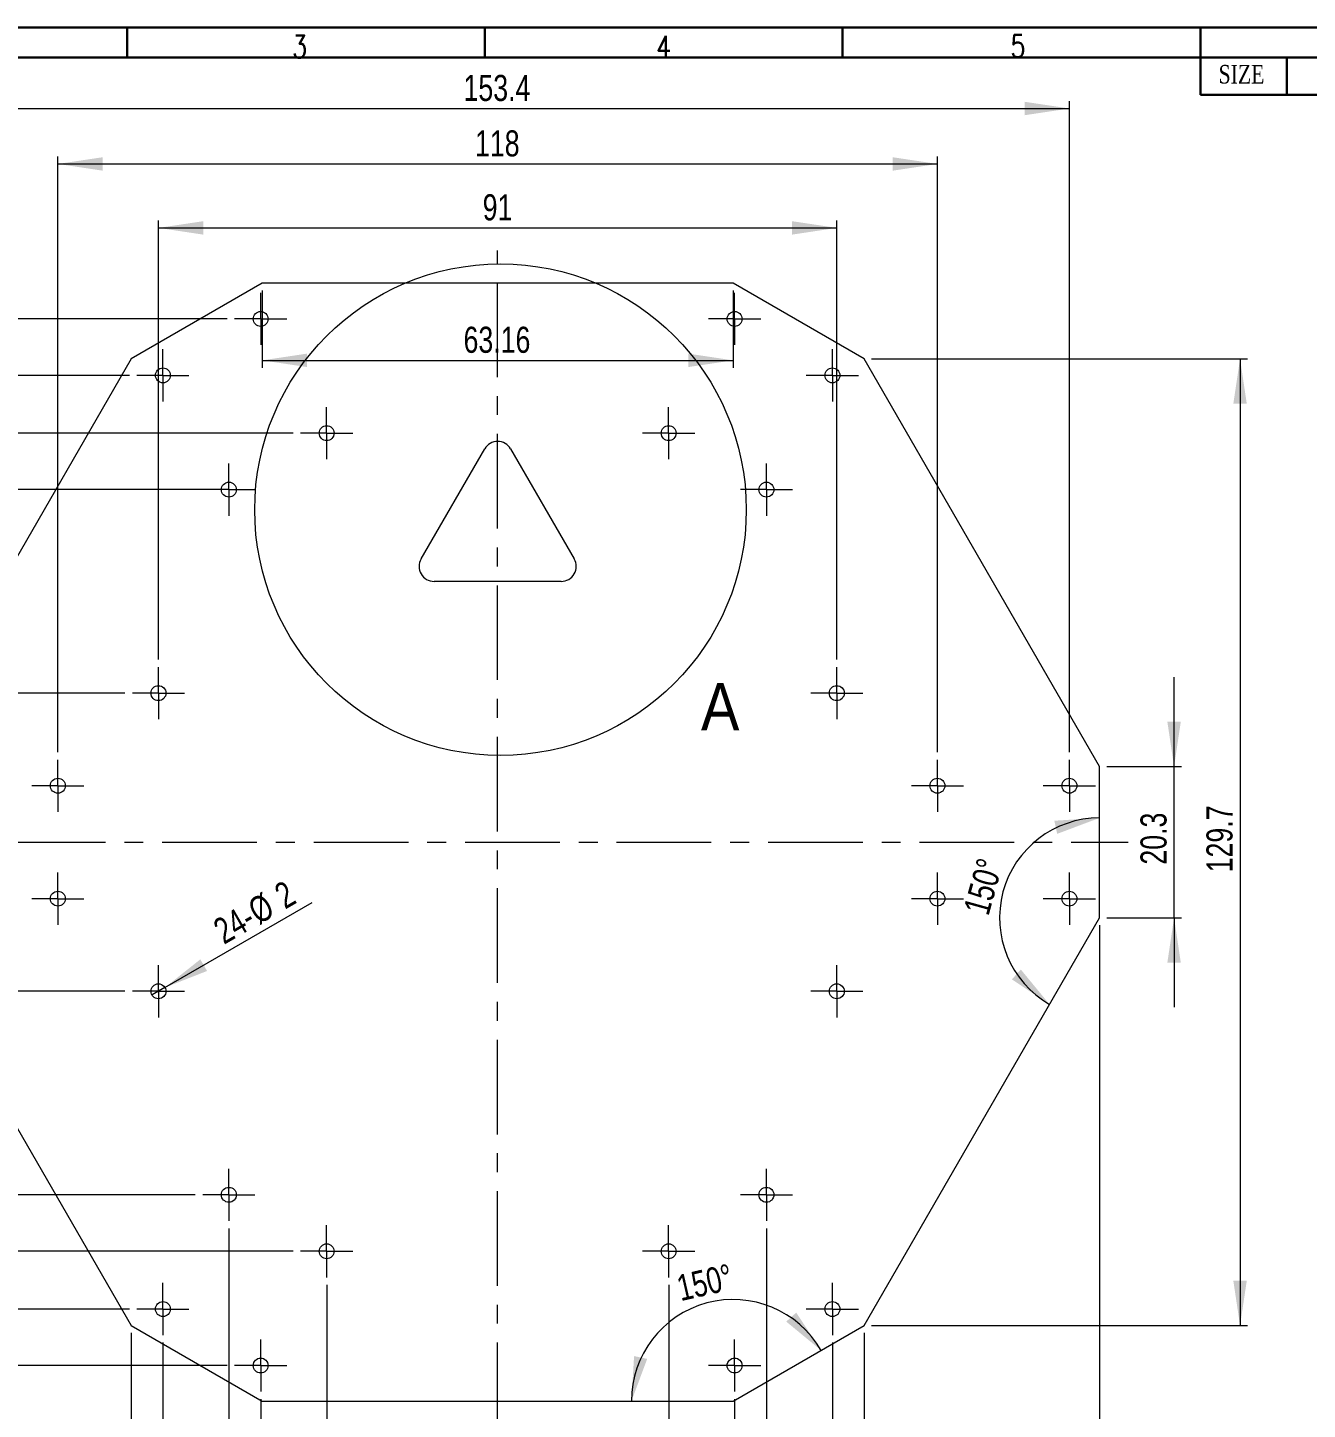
# Model space of a CAD drawing. Header units: millimetres. Extents: x 14 to 406, y 7 to 287.
# Drawn here: x 100.7 to 272.3, y 101.1 to 286.5 of the extents above; entities that cross this region are included whole.
import ezdxf

# ---------------------------------------------------------------- set-up
doc = ezdxf.new("R2010")
doc.units = ezdxf.units.MM
doc.linetypes.add('CENTER', pattern=[10.16, 6.35, -1.27, 1.27, -1.27])
doc.linetypes.add('CENTERX2', pattern=[20.32, 12.7, -2.54, 2.54, -2.54])
doc.layers.add('SLD-0', color=179, linetype='Continuous')
for name, color, linetype, lineweight in [('中心線2', 1, 'CENTER', 15), ('尺寸標柱線', 3, 'Continuous', 15), ('文字線性', 150, 'Continuous', 15), ('雲形線', 3, 'Continuous', 15)]:
    doc.layers.add(name, color=color, linetype=linetype, lineweight=lineweight)
doc.styles.add('SLDTEXTSTYLE0', font='sanss___.ttf', dxfattribs={"width": 0.733})
doc.styles.add('SLDTEXTSTYLE3', font='txt_____.ttf', dxfattribs={"width": 0.784516})
doc.styles.add('SLDTEXTSTYLE4', font='times.ttf', dxfattribs={"width": 0.770477})
doc.styles.add('SLDTEXTSTYLE6', font='GOTHIC.TTF', dxfattribs={"width": 0.913})
doc.dimstyles.new('SLDDIMSTYLE0', dxfattribs={"dimtxt": 3.5, "dimasz": 6, "dimexe": 0, "dimexo": 0.0625, "dimgap": 0.875, "dimtad": 2, "dimrnd": 1e-09, "dimzin": 12, "dimdsep": 46, "dimtxsty": 'SLDTEXTSTYLE0', "dimsah": 1, "dimcen": 0.09, "dimadec": 0, "dimazin": 0, "dimtfac": 1, "dimtofl": 0, "dimtmove": 0, "dimatfit": 3, "dimfxl": 0, "dimtolj": 1, "dimtzin": 12, "dimarcsym": 0})
doc.dimstyles.new('SLDDIMSTYLE2', dxfattribs={"dimtxt": 3.5, "dimasz": 6, "dimexe": 0, "dimexo": 0.0625, "dimgap": 0.875, "dimtad": 2, "dimdec": 1, "dimrnd": 1e-09, "dimzin": 12, "dimdsep": 46, "dimtxsty": 'SLDTEXTSTYLE0', "dimsah": 1, "dimcen": 0.09, "dimadec": 0, "dimazin": 0, "dimtfac": 1, "dimtdec": 1, "dimtofl": 0, "dimtmove": 0, "dimatfit": 3, "dimfxl": 0, "dimtolj": 1, "dimtzin": 12, "dimarcsym": 0})
doc.dimstyles.new('SLDDIMSTYLE3', dxfattribs={"dimtxt": 3.5, "dimasz": 6, "dimexe": 0, "dimexo": 0.0625, "dimgap": 0.875, "dimtad": 2, "dimrnd": 1e-09, "dimzin": 12, "dimdsep": 46, "dimtxsty": 'SLDTEXTSTYLE0', "dimsah": 1, "dimcen": 0.09, "dimadec": 0, "dimazin": 0, "dimtfac": 1, "dimtmove": 0, "dimatfit": 3, "dimfxl": 0, "dimtolj": 1, "dimtzin": 12, "dimarcsym": 0})
doc.dimstyles.new('SLDDIMSTYLE4', dxfattribs={"dimtxt": 3.5, "dimasz": 6, "dimexe": 0, "dimexo": 0.0625, "dimgap": 0.875, "dimtad": 2, "dimdec": 1, "dimrnd": 1e-09, "dimzin": 12, "dimdsep": 46, "dimtxsty": 'SLDTEXTSTYLE0', "dimsah": 1, "dimcen": 0.09, "dimadec": 0, "dimazin": 0, "dimtfac": 1, "dimtdec": 1, "dimtofl": 0, "dimtmove": 0, "dimatfit": 3, "dimfxl": 0, "dimtolj": 1, "dimtzin": 12, "dimarcsym": 0})
doc.dimstyles.new('SLDDIMSTYLE5', dxfattribs={"dimtxt": 3.5, "dimasz": 6, "dimexe": 0, "dimexo": 0.0625, "dimgap": 0.875, "dimtad": 2, "dimdec": 4, "dimzin": 12, "dimdsep": 46, "dimtxsty": 'SLDTEXTSTYLE0', "dimsah": 1, "dimcen": 0.09, "dimazin": 0, "dimtfac": 1, "dimtofl": 0, "dimtmove": 0, "dimatfit": 3, "dimfxl": 0, "dimtolj": 1, "dimtzin": 12, "dimarcsym": 0})

# ---------------------------------------------------------------- blocks, each defined once
blk = doc.blocks.new('*D3')
at = {"layer": '尺寸標柱線', "color": 5}
for p, q in [((140.78, 117.82), (140.78, 91.21)), ((186.66, 117.82), (186.66, 91.21)), ((140.78, 92.21), (186.66, 92.21))]:
    blk.add_line(p, q, dxfattribs=at)
for points in [[(140.78, 92.21), (146.78, 91.31), (146.78, 93.11)], [(186.66, 92.21), (180.66, 93.11), (180.66, 91.31)]]:
    blk.add_solid(points, dxfattribs=at)
at = {"layer": '尺寸標柱線', "color": 5, "insert": (159.14, 96.72), "char_height": 3.5, "attachment_point": 1, "style": 'SLDTEXTSTYLE0'}
blk.add_mtext('45.88', dxfattribs=at)
blk = doc.blocks.new('*D4')
at = {"layer": '尺寸標柱線', "color": 5}
for p, q in [((131.93, 102.5), (131.93, 83.17)), ((195.51, 102.5), (195.51, 83.17)), ((131.93, 84.17), (195.51, 84.17))]:
    blk.add_line(p, q, dxfattribs=at)
for points in [[(131.93, 84.17), (137.93, 83.27), (137.93, 85.07)], [(195.51, 84.17), (189.51, 85.07), (189.51, 83.27)]]:
    blk.add_solid(points, dxfattribs=at)
at = {"layer": '尺寸標柱線', "color": 5, "insert": (160.99, 88.68), "char_height": 3.5, "attachment_point": 1, "style": 'SLDTEXTSTYLE0'}
blk.add_mtext('63.58', dxfattribs=at)
blk = doc.blocks.new('*D5')
at = {"layer": '尺寸標柱線', "color": 5}
for p, q in [((127.66, 125.4), (127.66, 75.54)), ((199.78, 125.4), (199.78, 75.54)), ((127.66, 76.54), (199.78, 76.54))]:
    blk.add_line(p, q, dxfattribs=at)
for points in [[(127.66, 76.54), (133.66, 75.64), (133.66, 77.44)], [(199.78, 76.54), (193.78, 77.44), (193.78, 75.64)]]:
    blk.add_solid(points, dxfattribs=at)
at = {"layer": '尺寸標柱線', "color": 5, "insert": (160.99, 81.05), "char_height": 3.5, "attachment_point": 1, "style": 'SLDTEXTSTYLE0'}
blk.add_mtext('72.12', dxfattribs=at)
blk = doc.blocks.new('*D6')
at = {"layer": '尺寸標柱線', "color": 5}
for p, q in [((118.81, 110.07), (118.81, 67.21)), ((208.63, 110.07), (208.63, 67.21)), ((118.81, 68.21), (208.63, 68.21))]:
    blk.add_line(p, q, dxfattribs=at)
for points in [[(118.81, 68.21), (124.81, 67.31), (124.81, 69.11)], [(208.63, 68.21), (202.63, 69.11), (202.63, 67.31)]]:
    blk.add_solid(points, dxfattribs=at)
at = {"layer": '尺寸標柱線', "color": 5, "insert": (160.99, 72.72), "char_height": 3.5, "attachment_point": 1, "style": 'SLDTEXTSTYLE0'}
blk.add_mtext('89.82', dxfattribs=at)
blk = doc.blocks.new('*D9')
at = {"layer": '尺寸標柱線', "color": 5}
for p, q in [((113.72, 197.21), (65.97, 197.21)), ((66.97, 157.21), (66.97, 197.21)), ((113.72, 157.21), (65.97, 157.21))]:
    blk.add_line(p, q, dxfattribs=at)
for points in [[(66.97, 197.21), (66.07, 191.21), (67.87, 191.21)], [(66.97, 157.21), (67.87, 163.21), (66.07, 163.21)]]:
    blk.add_solid(points, dxfattribs=at)
at = {"layer": '尺寸標柱線', "color": 5, "insert": (62.46, 174.31), "char_height": 3.5, "attachment_point": 1, "rotation": 90, "style": 'SLDTEXTSTYLE0'}
blk.add_mtext('40', dxfattribs=at)
blk = doc.blocks.new('*D10')
at = {"layer": '尺寸標柱線', "color": 5}
for p, q in [((127.66, 224.52), (57.1, 224.52)), ((58.1, 129.9), (58.1, 224.52)), ((123.16, 129.9), (57.1, 129.9))]:
    blk.add_line(p, q, dxfattribs=at)
for points in [[(58.1, 224.52), (57.2, 218.52), (59, 218.52)], [(58.1, 129.9), (59, 135.9), (57.2, 135.9)]]:
    blk.add_solid(points, dxfattribs=at)
at = {"layer": '尺寸標柱線', "color": 5, "insert": (53.59, 171.73), "char_height": 3.5, "attachment_point": 1, "rotation": 90, "style": 'SLDTEXTSTYLE0'}
blk.add_mtext('94.62', dxfattribs=at)
blk = doc.blocks.new('*D11')
at = {"layer": '尺寸標柱線', "color": 5}
for p, q in [((136.28, 232.09), (47.97, 232.09)), ((48.97, 122.32), (48.97, 232.09)), ((136.28, 122.32), (47.97, 122.32))]:
    blk.add_line(p, q, dxfattribs=at)
for points in [[(48.97, 232.09), (48.07, 226.09), (49.87, 226.09)], [(48.97, 122.32), (49.87, 128.32), (48.07, 128.32)]]:
    blk.add_solid(points, dxfattribs=at)
at = {"layer": '尺寸標柱線', "color": 5, "insert": (44.46, 170.7), "char_height": 3.5, "attachment_point": 1, "rotation": 90, "style": 'SLDTEXTSTYLE0'}
blk.add_mtext('109.77', dxfattribs=at)
blk = doc.blocks.new('*D12')
at = {"layer": '尺寸標柱線', "color": 5}
for p, q in [((118.22, 201.71), (118.22, 260.63)), ((118.22, 259.63), (209.22, 259.63)), ((209.22, 201.71), (209.22, 260.63))]:
    blk.add_line(p, q, dxfattribs=at)
for points in [[(118.22, 259.63), (124.22, 258.73), (124.22, 260.53)], [(209.22, 259.63), (203.22, 260.53), (203.22, 258.73)]]:
    blk.add_solid(points, dxfattribs=at)
at = {"layer": '尺寸標柱線', "color": 5, "insert": (161.71, 264.14), "char_height": 3.5, "attachment_point": 1, "style": 'SLDTEXTSTYLE0'}
blk.add_mtext('91', dxfattribs=at)
blk = doc.blocks.new('*D13')
at = {"layer": '尺寸標柱線', "color": 5}
for p, q in [((104.72, 189.28), (104.72, 269.21)), ((222.72, 189.28), (222.72, 269.21)), ((104.72, 268.21), (222.72, 268.21))]:
    blk.add_line(p, q, dxfattribs=at)
for points in [[(104.72, 268.21), (110.72, 267.31), (110.72, 269.11)], [(222.72, 268.21), (216.72, 269.11), (216.72, 267.31)]]:
    blk.add_solid(points, dxfattribs=at)
at = {"layer": '尺寸標柱線', "color": 5, "insert": (160.68, 272.72), "char_height": 3.5, "attachment_point": 1, "style": 'SLDTEXTSTYLE0'}
blk.add_mtext('118', dxfattribs=at)
blk = doc.blocks.new('*D14')
at = {"layer": '尺寸標柱線', "color": 5}
for p, q in [((87.02, 189.28), (87.02, 276.65)), ((240.42, 189.28), (240.42, 276.65)), ((87.02, 275.65), (240.42, 275.65))]:
    blk.add_line(p, q, dxfattribs=at)
for points in [[(87.02, 275.65), (93.02, 274.75), (93.02, 276.55)], [(240.42, 275.65), (234.42, 276.55), (234.42, 274.75)]]:
    blk.add_solid(points, dxfattribs=at)
at = {"layer": '尺寸標柱線', "color": 5, "insert": (159.14, 280.16), "char_height": 3.5, "attachment_point": 1, "style": 'SLDTEXTSTYLE0'}
blk.add_mtext('153.4', dxfattribs=at)
blk = doc.blocks.new('*D15')
at = {"layer": '尺寸標柱線', "color": 5}
for p, q in [((82.97, 166.06), (82.97, 52.99)), ((244.46, 166.06), (244.46, 52.99)), ((82.97, 53.99), (244.46, 53.99))]:
    blk.add_line(p, q, dxfattribs=at)
for points in [[(82.97, 53.99), (88.97, 53.09), (88.97, 54.89)], [(244.46, 53.99), (238.46, 54.89), (238.46, 53.09)]]:
    blk.add_solid(points, dxfattribs=at)
at = {"layer": '尺寸標柱線', "color": 5, "insert": (159.96, 58.5), "char_height": 3.5, "attachment_point": 1, "style": 'SLDTEXTSTYLE0'}
blk.add_mtext('161.48', dxfattribs=at)
blk = doc.blocks.new('*D16')
at = {"layer": '尺寸標柱線', "color": 5}
for q in [(138.85, 169.12), (117.35, 156.71)]:
    blk.add_line((119.08, 157.71), q, dxfattribs=at)
blk.add_solid([(119.08, 157.71), (124.73, 159.93), (123.83, 161.49)], dxfattribs=at)
at = {"layer": '尺寸標柱線', "color": 5, "char_height": 3.5, "attachment_point": 1, "rotation": 30, "style": 'SLDTEXTSTYLE0'}
for s, insert in [('%%c', (129.89, 169.14)), ('2', (133.45, 171.19)), ('24-', (125.25, 166.46))]:
    blk.add_mtext(s, dxfattribs=dict(at, insert=insert))
blk = doc.blocks.new('*D17')
at = {"layer": '尺寸標柱線', "color": 5}
for p, q in [((114.31, 239.84), (39.82, 239.84)), ((40.82, 239.84), (40.82, 114.57)), ((114.31, 114.57), (39.82, 114.57))]:
    blk.add_line(p, q, dxfattribs=at)
for points in [[(40.82, 239.84), (39.92, 233.84), (41.72, 233.84)], [(40.82, 114.57), (41.72, 120.57), (39.92, 120.57)]]:
    blk.add_solid(points, dxfattribs=at)
at = {"layer": '尺寸標柱線', "color": 5, "insert": (36.31, 170.7), "char_height": 3.5, "attachment_point": 1, "rotation": 90, "style": 'SLDTEXTSTYLE0'}
blk.add_mtext('125.27', dxfattribs=at)
blk = doc.blocks.new('*D18')
at = {"layer": '尺寸標柱線', "color": 5}
for p, q in [((127.43, 247.42), (32.95, 247.42)), ((33.95, 247.42), (33.95, 107)), ((127.43, 107), (32.95, 107))]:
    blk.add_line(p, q, dxfattribs=at)
for points in [[(33.95, 247.42), (33.05, 241.42), (34.85, 241.42)], [(33.95, 107), (34.85, 113), (33.05, 113)]]:
    blk.add_solid(points, dxfattribs=at)
at = {"layer": '尺寸標柱線', "color": 5, "insert": (29.43, 170.7), "char_height": 3.5, "attachment_point": 1, "rotation": 90, "style": 'SLDTEXTSTYLE0'}
blk.add_mtext('140.42', dxfattribs=at)
blk = doc.blocks.new('*D19')
at = {"layer": '尺寸標柱線', "color": 5}
for p, q in [((254.46, 187.36), (254.46, 199.36)), ((245.46, 187.36), (255.46, 187.36)), ((254.46, 167.06), (254.46, 187.36)), ((245.46, 167.06), (255.46, 167.06)), ((254.46, 167.06), (254.46, 155.06))]:
    blk.add_line(p, q, dxfattribs=at)
for points in [[(254.46, 187.36), (255.36, 193.36), (253.56, 193.36)], [(254.46, 167.06), (253.56, 161.06), (255.36, 161.06)]]:
    blk.add_solid(points, dxfattribs=at)
at = {"layer": '尺寸標柱線', "color": 5, "insert": (249.95, 174.2), "char_height": 3.5, "attachment_point": 1, "rotation": 90, "style": 'SLDTEXTSTYLE0'}
blk.add_mtext('20.3', dxfattribs=at)
blk = doc.blocks.new('*D20')
at = {"layer": '尺寸標柱線', "color": 5}
for p, q in [((213.88, 242.06), (264.31, 242.06)), ((263.31, 242.06), (263.31, 112.36)), ((213.88, 112.36), (264.31, 112.36))]:
    blk.add_line(p, q, dxfattribs=at)
for points in [[(263.31, 242.06), (262.41, 236.06), (264.21, 236.06)], [(263.31, 112.36), (264.21, 118.36), (262.41, 118.36)]]:
    blk.add_solid(points, dxfattribs=at)
at = {"layer": '尺寸標柱線', "color": 5, "insert": (258.8, 173.17), "char_height": 3.5, "attachment_point": 1, "rotation": 90, "style": 'SLDTEXTSTYLE0'}
blk.add_mtext('129.7', dxfattribs=at)
blk = doc.blocks.new('*D21')
at = {"layer": '尺寸標柱線', "color": 5}
for p, q in [((114.55, 111.36), (114.55, 59.76)), ((212.88, 111.36), (212.88, 59.76)), ((114.55, 60.76), (212.88, 60.76))]:
    blk.add_line(p, q, dxfattribs=at)
for points in [[(114.55, 60.76), (120.55, 59.86), (120.55, 61.66)], [(212.88, 60.76), (206.88, 61.66), (206.88, 59.86)]]:
    blk.add_solid(points, dxfattribs=at)
at = {"layer": '尺寸標柱線', "color": 5, "insert": (160.99, 65.27), "char_height": 3.5, "attachment_point": 1, "style": 'SLDTEXTSTYLE0'}
blk.add_mtext('98.32', dxfattribs=at)
blk = doc.blocks.new('*D22')
at = {"layer": '尺寸標柱線', "color": 5}
for p, q in [((132.14, 251.21), (132.14, 240.86)), ((195.3, 251.21), (195.3, 240.86)), ((132.14, 241.86), (195.3, 241.86))]:
    blk.add_line(p, q, dxfattribs=at)
for points in [[(132.14, 241.86), (138.14, 240.96), (138.14, 242.76)], [(195.3, 241.86), (189.3, 242.76), (189.3, 240.96)]]:
    blk.add_solid(points, dxfattribs=at)
at = {"layer": '尺寸標柱線', "color": 5, "insert": (159.14, 246.37), "char_height": 3.5, "attachment_point": 1, "style": 'SLDTEXTSTYLE0'}
blk.add_mtext('63.16', dxfattribs=at)
blk = doc.blocks.new('*D23')
at = {"layer": '尺寸標柱線', "color": 5}
blk.add_arc((244.46, 167.06), 13.41, 90, 240, dxfattribs=at)
for points in [[(244.46, 180.47), (238.4, 180.09), (238.78, 178.33)], [(237.75, 155.45), (233.9, 160.13), (232.7, 158.8)]]:
    blk.add_solid(points, dxfattribs=at)
at = {"layer": '尺寸標柱線', "color": 5, "insert": (226.17, 168.15), "char_height": 3.5, "attachment_point": 1, "rotation": 74.4999, "style": 'SLDTEXTSTYLE0'}
blk.add_mtext('150°', dxfattribs=at)
blk = doc.blocks.new('*D24')
at = {"layer": '尺寸標柱線', "color": 5}
blk.add_arc((195.3, 102.21), 13.64, 30, 180, dxfattribs=at)
for points in [[(207.11, 109.03), (203.77, 114.09), (202.43, 112.89)], [(181.66, 102.21), (183.78, 107.89), (182.02, 108.26)]]:
    blk.add_solid(points, dxfattribs=at)
at = {"layer": '尺寸標柱線', "color": 5, "insert": (187.49, 119.03), "char_height": 3.5, "attachment_point": 1, "rotation": 12.9632, "style": 'SLDTEXTSTYLE0'}
blk.add_mtext('150°', dxfattribs=at)
blk = doc.blocks.new('SW_CENTERMARKSYMBOL_0')
at = {"layer": '中心線2', "color": 0}
for p, q in [((0, 2.5), (0, 3.5)), ((0, 0), (0, 2.5)), ((-2.5, 0), (-3.5, 0)), ((0, 0), (-2.5, 0)), ((0, 0), (0, -2.5)), ((0, 0), (2.5, 0)), ((2.5, 0), (3.5, 0)), ((0, -2.5), (0, -3.5))]:
    blk.add_line(p, q, dxfattribs=at)
blk = doc.blocks.new('SW_CENTERMARKSYMBOL_1')
at = {"layer": '中心線2', "color": 0}
for p, q in [((0, 2.5), (0, 3.5)), ((0, 0), (0, 2.5)), ((-2.5, 0), (-3.5, 0)), ((0, 0), (-2.5, 0)), ((0, 0), (0, -2.5)), ((0, 0), (2.5, 0)), ((2.5, 0), (3.5, 0)), ((0, -2.5), (0, -3.5))]:
    blk.add_line(p, q, dxfattribs=at)
blk = doc.blocks.new('SW_CENTERMARKSYMBOL_2')
at = {"layer": '中心線2', "color": 0}
for p, q in [((0, 2.5), (0, 3.5)), ((0, 0), (0, 2.5)), ((-2.5, 0), (-3.5, 0)), ((0, 0), (-2.5, 0)), ((0, 0), (0, -2.5)), ((0, 0), (2.5, 0)), ((2.5, 0), (3.5, 0)), ((0, -2.5), (0, -3.5))]:
    blk.add_line(p, q, dxfattribs=at)
blk = doc.blocks.new('SW_CENTERMARKSYMBOL_3')
at = {"layer": '中心線2', "color": 0}
for p, q in [((0, 2.5), (0, 3.5)), ((0, 0), (0, 2.5)), ((-2.5, 0), (-3.5, 0)), ((0, 0), (-2.5, 0)), ((0, 0), (0, -2.5)), ((0, 0), (2.5, 0)), ((2.5, 0), (3.5, 0)), ((0, -2.5), (0, -3.5))]:
    blk.add_line(p, q, dxfattribs=at)
blk = doc.blocks.new('SW_CENTERMARKSYMBOL_4')
at = {"layer": '中心線2', "color": 0}
for p, q in [((0, 2.5), (0, 3.5)), ((0, 0), (0, 2.5)), ((-2.5, 0), (-3.5, 0)), ((0, 0), (-2.5, 0)), ((0, 0), (0, -2.5)), ((0, 0), (2.5, 0)), ((2.5, 0), (3.5, 0)), ((0, -2.5), (0, -3.5))]:
    blk.add_line(p, q, dxfattribs=at)
blk = doc.blocks.new('SW_CENTERMARKSYMBOL_5')
at = {"layer": '中心線2', "color": 0}
for p, q in [((0, 2.5), (0, 3.5)), ((0, 0), (0, 2.5)), ((-2.5, 0), (-3.5, 0)), ((0, 0), (-2.5, 0)), ((0, 0), (0, -2.5)), ((0, 0), (2.5, 0)), ((2.5, 0), (3.5, 0)), ((0, -2.5), (0, -3.5))]:
    blk.add_line(p, q, dxfattribs=at)
blk = doc.blocks.new('SW_CENTERMARKSYMBOL_6')
at = {"layer": '中心線2', "color": 0}
for p, q in [((0, 2.5), (0, 3.5)), ((0, 0), (0, 2.5)), ((-2.5, 0), (-3.5, 0)), ((0, 0), (-2.5, 0)), ((0, 0), (0, -2.5)), ((0, 0), (2.5, 0)), ((2.5, 0), (3.5, 0)), ((0, -2.5), (0, -3.5))]:
    blk.add_line(p, q, dxfattribs=at)
blk = doc.blocks.new('SW_CENTERMARKSYMBOL_7')
at = {"layer": '中心線2', "color": 0}
for p, q in [((0, 2.5), (0, 3.5)), ((0, 0), (0, 2.5)), ((-2.5, 0), (-3.5, 0)), ((0, 0), (-2.5, 0)), ((0, 0), (0, -2.5)), ((0, 0), (2.5, 0)), ((2.5, 0), (3.5, 0)), ((0, -2.5), (0, -3.5))]:
    blk.add_line(p, q, dxfattribs=at)
blk = doc.blocks.new('SW_CENTERMARKSYMBOL_8')
at = {"layer": '中心線2', "color": 0}
for p, q in [((0, 2.5), (0, 3.5)), ((0, 0), (0, 2.5)), ((-2.5, 0), (-3.5, 0)), ((0, 0), (-2.5, 0)), ((0, 0), (0, -2.5)), ((0, 0), (2.5, 0)), ((2.5, 0), (3.5, 0)), ((0, -2.5), (0, -3.5))]:
    blk.add_line(p, q, dxfattribs=at)
blk = doc.blocks.new('SW_CENTERMARKSYMBOL_9')
at = {"layer": '中心線2', "color": 0}
for p, q in [((0, 2.5), (0, 3.5)), ((0, 0), (0, 2.5)), ((-2.5, 0), (-3.5, 0)), ((0, 0), (-2.5, 0)), ((0, 0), (0, -2.5)), ((0, 0), (2.5, 0)), ((2.5, 0), (3.5, 0)), ((0, -2.5), (0, -3.5))]:
    blk.add_line(p, q, dxfattribs=at)
blk = doc.blocks.new('SW_CENTERMARKSYMBOL_10')
at = {"layer": '中心線2', "color": 0}
for p, q in [((0, 2.5), (0, 3.5)), ((0, 0), (0, 2.5)), ((-2.5, 0), (-3.5, 0)), ((0, 0), (-2.5, 0)), ((0, 0), (0, -2.5)), ((0, 0), (2.5, 0)), ((2.5, 0), (3.5, 0)), ((0, -2.5), (0, -3.5))]:
    blk.add_line(p, q, dxfattribs=at)
blk = doc.blocks.new('SW_CENTERMARKSYMBOL_11')
at = {"layer": '中心線2', "color": 0}
for p, q in [((0, 2.5), (0, 3.5)), ((0, 0), (0, 2.5)), ((-2.5, 0), (-3.5, 0)), ((0, 0), (-2.5, 0)), ((0, 0), (0, -2.5)), ((0, 0), (2.5, 0)), ((2.5, 0), (3.5, 0)), ((0, -2.5), (0, -3.5))]:
    blk.add_line(p, q, dxfattribs=at)
blk = doc.blocks.new('SW_CENTERMARKSYMBOL_12')
at = {"layer": '中心線2', "color": 0}
for p, q in [((0, 2.5), (0, 3.5)), ((0, 0), (0, 2.5)), ((-2.5, 0), (-3.5, 0)), ((0, 0), (-2.5, 0)), ((0, 0), (0, -2.5)), ((0, 0), (2.5, 0)), ((2.5, 0), (3.5, 0)), ((0, -2.5), (0, -3.5))]:
    blk.add_line(p, q, dxfattribs=at)
blk = doc.blocks.new('SW_CENTERMARKSYMBOL_13')
at = {"layer": '中心線2', "color": 0}
for p, q in [((0, 2.5), (0, 3.5)), ((0, 0), (0, 2.5)), ((-2.5, 0), (-3.5, 0)), ((0, 0), (-2.5, 0)), ((0, 0), (0, -2.5)), ((0, 0), (2.5, 0)), ((2.5, 0), (3.5, 0)), ((0, -2.5), (0, -3.5))]:
    blk.add_line(p, q, dxfattribs=at)
blk = doc.blocks.new('SW_CENTERMARKSYMBOL_14')
at = {"layer": '中心線2', "color": 0}
for p, q in [((0, 2.5), (0, 3.5)), ((0, 0), (0, 2.5)), ((-2.5, 0), (-3.5, 0)), ((0, 0), (-2.5, 0)), ((0, 0), (0, -2.5)), ((0, 0), (2.5, 0)), ((2.5, 0), (3.5, 0)), ((0, -2.5), (0, -3.5))]:
    blk.add_line(p, q, dxfattribs=at)
blk = doc.blocks.new('SW_CENTERMARKSYMBOL_15')
at = {"layer": '中心線2', "color": 0}
for p, q in [((0, 2.5), (0, 3.5)), ((0, 0), (0, 2.5)), ((-2.5, 0), (-3.5, 0)), ((0, 0), (-2.5, 0)), ((0, 0), (0, -2.5)), ((0, 0), (2.5, 0)), ((2.5, 0), (3.5, 0)), ((0, -2.5), (0, -3.5))]:
    blk.add_line(p, q, dxfattribs=at)
blk = doc.blocks.new('SW_CENTERMARKSYMBOL_16')
at = {"layer": '中心線2', "color": 0}
for p, q in [((0, 2.5), (0, 3.5)), ((0, 0), (0, 2.5)), ((-2.5, 0), (-3.5, 0)), ((0, 0), (-2.5, 0)), ((0, 0), (0, -2.5)), ((0, 0), (2.5, 0)), ((2.5, 0), (3.5, 0)), ((0, -2.5), (0, -3.5))]:
    blk.add_line(p, q, dxfattribs=at)
blk = doc.blocks.new('SW_CENTERMARKSYMBOL_17')
at = {"layer": '中心線2', "color": 0}
for p, q in [((0, 2.5), (0, 3.5)), ((0, 0), (0, 2.5)), ((-2.5, 0), (-3.5, 0)), ((0, 0), (-2.5, 0)), ((0, 0), (0, -2.5)), ((0, 0), (2.5, 0)), ((2.5, 0), (3.5, 0)), ((0, -2.5), (0, -3.5))]:
    blk.add_line(p, q, dxfattribs=at)
blk = doc.blocks.new('SW_CENTERMARKSYMBOL_18')
at = {"layer": '中心線2', "color": 0}
for p, q in [((0, 2.5), (0, 3.5)), ((0, 0), (0, 2.5)), ((-2.5, 0), (-3.5, 0)), ((0, 0), (-2.5, 0)), ((0, 0), (0, -2.5)), ((0, 0), (2.5, 0)), ((2.5, 0), (3.5, 0)), ((0, -2.5), (0, -3.5))]:
    blk.add_line(p, q, dxfattribs=at)
blk = doc.blocks.new('SW_CENTERMARKSYMBOL_19')
at = {"layer": '中心線2', "color": 0}
for p, q in [((0, 2.5), (0, 3.5)), ((0, 0), (0, 2.5)), ((-2.5, 0), (-3.5, 0)), ((0, 0), (-2.5, 0)), ((0, 0), (0, -2.5)), ((0, 0), (2.5, 0)), ((2.5, 0), (3.5, 0)), ((0, -2.5), (0, -3.5))]:
    blk.add_line(p, q, dxfattribs=at)
blk = doc.blocks.new('SW_CENTERMARKSYMBOL_20')
at = {"layer": '中心線2', "color": 0}
for p, q in [((0, 2.5), (0, 3.5)), ((0, 0), (0, 2.5)), ((-2.5, 0), (-3.5, 0)), ((0, 0), (-2.5, 0)), ((0, 0), (0, -2.5)), ((0, 0), (2.5, 0)), ((2.5, 0), (3.5, 0)), ((0, -2.5), (0, -3.5))]:
    blk.add_line(p, q, dxfattribs=at)
blk = doc.blocks.new('SW_CENTERMARKSYMBOL_21')
at = {"layer": '中心線2', "color": 0}
for p, q in [((0, 2.5), (0, 3.5)), ((0, 0), (0, 2.5)), ((-2.5, 0), (-3.5, 0)), ((0, 0), (-2.5, 0)), ((0, 0), (0, -2.5)), ((0, 0), (2.5, 0)), ((2.5, 0), (3.5, 0)), ((0, -2.5), (0, -3.5))]:
    blk.add_line(p, q, dxfattribs=at)
blk = doc.blocks.new('SW_CENTERMARKSYMBOL_22')
at = {"layer": '中心線2', "color": 0}
for p, q in [((0, 2.5), (0, 3.5)), ((0, 0), (0, 2.5)), ((-2.5, 0), (-3.5, 0)), ((0, 0), (-2.5, 0)), ((0, 0), (0, -2.5)), ((0, 0), (2.5, 0)), ((2.5, 0), (3.5, 0)), ((0, -2.5), (0, -3.5))]:
    blk.add_line(p, q, dxfattribs=at)
blk = doc.blocks.new('SW_CENTERMARKSYMBOL_23')
at = {"layer": '中心線2', "color": 0}
for p, q in [((0, 2.5), (0, 3.5)), ((0, 0), (0, 2.5)), ((-2.5, 0), (-3.5, 0)), ((0, 0), (-2.5, 0)), ((0, 0), (0, -2.5)), ((0, 0), (2.5, 0)), ((2.5, 0), (3.5, 0)), ((0, -2.5), (0, -3.5))]:
    blk.add_line(p, q, dxfattribs=at)
blk = doc.blocks.new('SW_CENTERMARKSYMBOL_24')
at = {"layer": '中心線2', "color": 0}
for p, q in [((0, 2.5), (0, 3.5)), ((0, 0), (0, 2.5)), ((-2.5, 0), (-3.5, 0)), ((0, 0), (-2.5, 0)), ((0, 0), (0, -2.5)), ((0, 0), (2.5, 0)), ((2.5, 0), (3.5, 0)), ((0, -2.5), (0, -3.5))]:
    blk.add_line(p, q, dxfattribs=at)
blk = doc.blocks.new('SW_CENTERMARKSYMBOL_26')
at = {"layer": '中心線2', "color": 0}
for p, q in [((0, 2.5), (0, 3.5)), ((0, 0), (0, 2.5)), ((-2.5, 0), (-3.5, 0)), ((0, 0), (-2.5, 0)), ((0, 0), (0, -2.5)), ((0, 0), (2.5, 0)), ((2.5, 0), (3.5, 0)), ((0, -2.5), (0, -3.5))]:
    blk.add_line(p, q, dxfattribs=at)
blk = doc.blocks.new('SW_CENTERMARKSYMBOL_28')
at = {"layer": '中心線2', "color": 0}
for p, q in [((0, 2.5), (0, 3.5)), ((0, 0), (0, 2.5)), ((-2.5, 0), (-3.5, 0)), ((0, 0), (-2.5, 0)), ((0, 0), (0, -2.5)), ((0, 0), (2.5, 0)), ((2.5, 0), (3.5, 0)), ((0, -2.5), (0, -3.5))]:
    blk.add_line(p, q, dxfattribs=at)
blk = doc.blocks.new('SW_CENTERMARKSYMBOL_29')
at = {"layer": '中心線2', "color": 0}
for p, q in [((0, 2.5), (0, 3.5)), ((0, 0), (0, 2.5)), ((-2.5, 0), (-3.5, 0)), ((0, 0), (-2.5, 0)), ((0, 0), (0, -2.5)), ((0, 0), (2.5, 0)), ((2.5, 0), (3.5, 0)), ((0, -2.5), (0, -3.5))]:
    blk.add_line(p, q, dxfattribs=at)
blk = doc.blocks.new('SW_CENTERMARKSYMBOL_30')
at = {"layer": '中心線2', "color": 0}
for p, q in [((0, 2.5), (0, 3.5)), ((0, 0), (0, 2.5)), ((-2.5, 0), (-3.5, 0)), ((0, 0), (-2.5, 0)), ((0, 0), (0, -2.5)), ((0, 0), (2.5, 0)), ((2.5, 0), (3.5, 0)), ((0, -2.5), (0, -3.5))]:
    blk.add_line(p, q, dxfattribs=at)
blk = doc.blocks.new('SW_CENTERMARKSYMBOL_31')
at = {"layer": '中心線2', "color": 0}
for p, q in [((0, 2.5), (0, 3.5)), ((0, 0), (0, 2.5)), ((-2.5, 0), (-3.5, 0)), ((0, 0), (-2.5, 0)), ((0, 0), (0, -2.5)), ((0, 0), (2.5, 0)), ((2.5, 0), (3.5, 0)), ((0, -2.5), (0, -3.5))]:
    blk.add_line(p, q, dxfattribs=at)
blk = doc.blocks.new('SW_CENTERMARKSYMBOL_32')
at = {"layer": '中心線2', "color": 0}
for p, q in [((0, 2.5), (0, 3.5)), ((0, 0), (0, 2.5)), ((-2.5, 0), (-3.5, 0)), ((0, 0), (-2.5, 0)), ((0, 0), (0, -2.5)), ((0, 0), (2.5, 0)), ((2.5, 0), (3.5, 0)), ((0, -2.5), (0, -3.5))]:
    blk.add_line(p, q, dxfattribs=at)
blk = doc.blocks.new('SW_CENTERMARKSYMBOL_33')
at = {"layer": '中心線2', "color": 0}
for p, q in [((0, 2.5), (0, 3.5)), ((0, 0), (0, 2.5)), ((-2.5, 0), (-3.5, 0)), ((0, 0), (-2.5, 0)), ((0, 0), (0, -2.5)), ((0, 0), (2.5, 0)), ((2.5, 0), (3.5, 0)), ((0, -2.5), (0, -3.5))]:
    blk.add_line(p, q, dxfattribs=at)
blk = doc.blocks.new('SW_CENTERMARKSYMBOL_34')
at = {"layer": '中心線2', "color": 0}
for p, q in [((0, 2.5), (0, 3.5)), ((0, 0), (0, 2.5)), ((-2.5, 0), (-3.5, 0)), ((0, 0), (-2.5, 0)), ((0, 0), (0, -2.5)), ((0, 0), (2.5, 0)), ((2.5, 0), (3.5, 0)), ((0, -2.5), (0, -3.5))]:
    blk.add_line(p, q, dxfattribs=at)
blk = doc.blocks.new('SW_CENTERMARKSYMBOL_35')
at = {"layer": '中心線2', "color": 0}
for p, q in [((0, 2.5), (0, 3.5)), ((0, 0), (0, 2.5)), ((-2.5, 0), (-3.5, 0)), ((0, 0), (-2.5, 0)), ((0, 0), (0, -2.5)), ((0, 0), (2.5, 0)), ((2.5, 0), (3.5, 0)), ((0, -2.5), (0, -3.5))]:
    blk.add_line(p, q, dxfattribs=at)
blk = doc.blocks.new('SW_CENTERMARKSYMBOL_36')
at = {"layer": '中心線2', "color": 0}
for p, q in [((0, 2.5), (0, 3.5)), ((0, 0), (0, 2.5)), ((-2.5, 0), (-3.5, 0)), ((0, 0), (-2.5, 0)), ((0, 0), (0, -2.5)), ((0, 0), (2.5, 0)), ((2.5, 0), (3.5, 0)), ((0, -2.5), (0, -3.5))]:
    blk.add_line(p, q, dxfattribs=at)
blk = doc.blocks.new('SW_CENTERMARKSYMBOL_37')
at = {"layer": '中心線2', "color": 0}
for p, q in [((0, 2.5), (0, 3.5)), ((0, 0), (0, 2.5)), ((-2.5, 0), (-3.5, 0)), ((0, 0), (-2.5, 0)), ((0, 0), (0, -2.5)), ((0, 0), (2.5, 0)), ((2.5, 0), (3.5, 0)), ((0, -2.5), (0, -3.5))]:
    blk.add_line(p, q, dxfattribs=at)
blk = doc.blocks.new('SW_CENTERMARKSYMBOL_38')
at = {"layer": '中心線2', "color": 0}
for p, q in [((0, 2.5), (0, 3.5)), ((0, 0), (0, 2.5)), ((-2.5, 0), (-3.5, 0)), ((0, 0), (-2.5, 0)), ((0, 0), (0, -2.5)), ((0, 0), (2.5, 0)), ((2.5, 0), (3.5, 0)), ((0, -2.5), (0, -3.5))]:
    blk.add_line(p, q, dxfattribs=at)
blk = doc.blocks.new('SW_CENTERMARKSYMBOL_39')
at = {"layer": '中心線2', "color": 0}
for p, q in [((0, 2.5), (0, 3.5)), ((0, 0), (0, 2.5)), ((-2.5, 0), (-3.5, 0)), ((0, 0), (-2.5, 0)), ((0, 0), (0, -2.5)), ((0, 0), (2.5, 0)), ((2.5, 0), (3.5, 0)), ((0, -2.5), (0, -3.5))]:
    blk.add_line(p, q, dxfattribs=at)
blk = doc.blocks.new('SW_CENTERMARKSYMBOL_40')
at = {"layer": '中心線2', "color": 0}
for p, q in [((0, 2.5), (0, 3.5)), ((0, 0), (0, 2.5)), ((-2.5, 0), (-3.5, 0)), ((0, 0), (-2.5, 0)), ((0, 0), (0, -2.5)), ((0, 0), (2.5, 0)), ((2.5, 0), (3.5, 0)), ((0, -2.5), (0, -3.5))]:
    blk.add_line(p, q, dxfattribs=at)
blk = doc.blocks.new('SW_CENTERMARKSYMBOL_41')
at = {"layer": '中心線2', "color": 0}
for p, q in [((0, 2.5), (0, 3.5)), ((0, 0), (0, 2.5)), ((-2.5, 0), (-3.5, 0)), ((0, 0), (-2.5, 0)), ((0, 0), (0, -2.5)), ((0, 0), (2.5, 0)), ((2.5, 0), (3.5, 0)), ((0, -2.5), (0, -3.5))]:
    blk.add_line(p, q, dxfattribs=at)
blk = doc.blocks.new('SW_CENTERMARKSYMBOL_42')
at = {"layer": '中心線2', "color": 0}
for p, q in [((0, 2.5), (0, 3.5)), ((0, 0), (0, 2.5)), ((-2.5, 0), (-3.5, 0)), ((0, 0), (-2.5, 0)), ((0, 0), (0, -2.5)), ((0, 0), (2.5, 0)), ((2.5, 0), (3.5, 0)), ((0, -2.5), (0, -3.5))]:
    blk.add_line(p, q, dxfattribs=at)
blk = doc.blocks.new('SW_CENTERMARKSYMBOL_43')
at = {"layer": '中心線2', "color": 0}
for p, q in [((0, 2.5), (0, 3.5)), ((0, 0), (0, 2.5)), ((-2.5, 0), (-3.5, 0)), ((0, 0), (-2.5, 0)), ((0, 0), (0, -2.5)), ((0, 0), (2.5, 0)), ((2.5, 0), (3.5, 0)), ((0, -2.5), (0, -3.5))]:
    blk.add_line(p, q, dxfattribs=at)
blk = doc.blocks.new('SW_CENTERMARKSYMBOL_44')
at = {"layer": '中心線2', "color": 0}
for p, q in [((0, 2.5), (0, 3.5)), ((0, 0), (0, 2.5)), ((-2.5, 0), (-3.5, 0)), ((0, 0), (-2.5, 0)), ((0, 0), (0, -2.5)), ((0, 0), (2.5, 0)), ((2.5, 0), (3.5, 0)), ((0, -2.5), (0, -3.5))]:
    blk.add_line(p, q, dxfattribs=at)
blk = doc.blocks.new('SW_CENTERMARKSYMBOL_45')
at = {"layer": '中心線2', "color": 0}
for p, q in [((0, 2.5), (0, 3.5)), ((0, 0), (0, 2.5)), ((-2.5, 0), (-3.5, 0)), ((0, 0), (-2.5, 0)), ((0, 0), (0, -2.5)), ((0, 0), (2.5, 0)), ((2.5, 0), (3.5, 0)), ((0, -2.5), (0, -3.5))]:
    blk.add_line(p, q, dxfattribs=at)
blk = doc.blocks.new('SW_CENTERMARKSYMBOL_46')
at = {"layer": '中心線2', "color": 0}
for p, q in [((0, 2.5), (0, 3.5)), ((0, 0), (0, 2.5)), ((-2.5, 0), (-3.5, 0)), ((0, 0), (-2.5, 0)), ((0, 0), (0, -2.5)), ((0, 0), (2.5, 0)), ((2.5, 0), (3.5, 0)), ((0, -2.5), (0, -3.5))]:
    blk.add_line(p, q, dxfattribs=at)
blk = doc.blocks.new('SW_CENTERMARKSYMBOL_47')
at = {"layer": '中心線2', "color": 0}
for p, q in [((0, 2.5), (0, 3.5)), ((0, 0), (0, 2.5)), ((-2.5, 0), (-3.5, 0)), ((0, 0), (-2.5, 0)), ((0, 0), (0, -2.5)), ((0, 0), (2.5, 0)), ((2.5, 0), (3.5, 0)), ((0, -2.5), (0, -3.5))]:
    blk.add_line(p, q, dxfattribs=at)
blk = doc.blocks.new('SW_CENTERMARKSYMBOL_48')
at = {"layer": '中心線2', "color": 0}
for p, q in [((0, 2.5), (0, 3.5)), ((0, 0), (0, 2.5)), ((-2.5, 0), (-3.5, 0)), ((0, 0), (-2.5, 0)), ((0, 0), (0, -2.5)), ((0, 0), (2.5, 0)), ((2.5, 0), (3.5, 0)), ((0, -2.5), (0, -3.5))]:
    blk.add_line(p, q, dxfattribs=at)
blk = doc.blocks.new('SW_CENTERMARKSYMBOL_49')
at = {"layer": '中心線2', "color": 0}
for p, q in [((0, 2.5), (0, 3.5)), ((0, 0), (0, 2.5)), ((-2.5, 0), (-3.5, 0)), ((0, 0), (-2.5, 0)), ((0, 0), (0, -2.5)), ((0, 0), (2.5, 0)), ((2.5, 0), (3.5, 0)), ((0, -2.5), (0, -3.5))]:
    blk.add_line(p, q, dxfattribs=at)
blk = doc.blocks.new('SW_CENTERMARKSYMBOL_50')
at = {"layer": '中心線2', "color": 0}
for p, q in [((0, 2.5), (0, 3.5)), ((0, 0), (0, 2.5)), ((-2.5, 0), (-3.5, 0)), ((0, 0), (-2.5, 0)), ((0, 0), (0, -2.5)), ((0, 0), (2.5, 0)), ((2.5, 0), (3.5, 0)), ((0, -2.5), (0, -3.5))]:
    blk.add_line(p, q, dxfattribs=at)
blk = doc.blocks.new('SW_CENTERMARKSYMBOL_51')
at = {"layer": '中心線2', "color": 0}
for p, q in [((0, 2.5), (0, 3.5)), ((0, 0), (0, 2.5)), ((-2.5, 0), (-3.5, 0)), ((0, 0), (-2.5, 0)), ((0, 0), (0, -2.5)), ((0, 0), (2.5, 0)), ((2.5, 0), (3.5, 0)), ((0, -2.5), (0, -3.5))]:
    blk.add_line(p, q, dxfattribs=at)
blk = doc.blocks.new('SW_CENTERMARKSYMBOL_52')
at = {"layer": '中心線2', "color": 0}
for p, q in [((0, 2.5), (0, 3.5)), ((0, 0), (0, 2.5)), ((-2.5, 0), (-3.5, 0)), ((0, 0), (-2.5, 0)), ((0, 0), (0, -2.5)), ((0, 0), (2.5, 0)), ((2.5, 0), (3.5, 0)), ((0, -2.5), (0, -3.5))]:
    blk.add_line(p, q, dxfattribs=at)
blk = doc.blocks.new('SW_CENTERMARKSYMBOL_54')
at = {"layer": '中心線2', "color": 0}
for p, q in [((0, 2.5), (0, 3.5)), ((0, 0), (0, 2.5)), ((-2.5, 0), (-3.5, 0)), ((0, 0), (-2.5, 0)), ((0, 0), (0, -2.5)), ((0, 0), (2.5, 0)), ((2.5, 0), (3.5, 0)), ((0, -2.5), (0, -3.5))]:
    blk.add_line(p, q, dxfattribs=at)

msp = doc.modelspace()

# ---------------------------------------------------------------- linework, layer by layer
at = {"linetype": 'Continuous', "lineweight": 15}
for p, q in [((132.13509, 252.2077), (114.55478, 242.0577)), ((195.29721, 252.2077), (132.13509, 252.2077)), ((212.87753, 242.0577), (195.29721, 252.2077)), ((114.55478, 242.0577), (82.97372, 187.3577)), ((244.45859, 187.3577), (212.87753, 242.0577)), ((153.4482, 215.2077), (161.9841, 229.99231)), ((165.4482, 229.99231), (173.9841, 215.2077)), ((172.25205, 212.2077), (155.18025, 212.2077)), ((244.45859, 167.0577), (244.45859, 187.3577)), ((82.97372, 167.0577), (114.55478, 112.3577)), ((212.87753, 112.3577), (244.45859, 167.0577)), ((114.55478, 112.3577), (132.13509, 102.2077)), ((195.29721, 102.2077), (212.87753, 112.3577)), ((132.13509, 102.2077), (195.29721, 102.2077))]:
    msp.add_line(p, q, dxfattribs=at)
for centre in [(131.92629, 247.41935), (195.50601, 247.41935), (118.80601, 239.84435), (208.62629, 239.84435), (140.77629, 232.0907), (186.65601, 232.0907), (127.65601, 224.5157), (199.77629, 224.5157), (118.21615, 197.2077), (209.21615, 197.2077), (104.71615, 184.7827), (222.71615, 184.7827), (240.41615, 184.7827), (104.71615, 169.6327), (222.71615, 169.6327), (240.41615, 169.6327), (118.21615, 157.2077), (209.21615, 157.2077), (127.65601, 129.8997), (199.77629, 129.8997), (140.77629, 122.3247), (186.65601, 122.3247), (118.80601, 114.57105), (208.62629, 114.57105), (131.92629, 106.99605), (195.50601, 106.99605)]:
    msp.add_circle(centre, 1, dxfattribs=at)
for centre, start, end in [((163.71615, 228.99231), 30, 150), ((155.18025, 214.2077), 150, 270), ((172.25205, 214.2077), 270, 30)]:
    msp.add_arc(centre, 2, start, end, dxfattribs=at)
at = {"layer": 'SLD-0', "color": 7, "linetype": 'Continuous', "lineweight": 30}
for p, q in [((14, 286.5), (406, 286.5)), ((114, 282.5), (114, 286.5)), ((162, 282.5), (162, 286.5)), ((210, 282.5), (210, 286.5)), ((258, 282.5), (258, 286.5)), ((18, 282.5), (402, 282.5)), ((258, 282.5), (258, 277.49997)), ((269.58875, 282.5), (269.58875, 277.5)), ((258, 277.49997), (402.01711, 277.49997))]:
    msp.add_line(p, q, dxfattribs=at)
at = {"layer": '中心線2', "color": 1, "linetype": 'CENTERX2', "lineweight": 0}
for p, q in [((163.71615, 97.37363), (163.71615, 256.6159)), ((78.08077, 177.2077), (248.30527, 177.2077))]:
    msp.add_line(p, q, dxfattribs=at)
at = {"layer": '雲形線', "linetype": 'Continuous', "lineweight": 0}
msp.add_circle((164.09843, 221.82531), 32.9715, dxfattribs=at)

# ---------------------------------------------------------------- block references
at = {"layer": '中心線2', "color": 1}
for name, p in [('SW_CENTERMARKSYMBOL_7', (131.92629, 247.41935)), ('SW_CENTERMARKSYMBOL_35', (131.92629, 247.41935)), ('SW_CENTERMARKSYMBOL_10', (195.50601, 247.41935)), ('SW_CENTERMARKSYMBOL_38', (195.50601, 247.41935)), ('SW_CENTERMARKSYMBOL_6', (118.80601, 239.84435)), ('SW_CENTERMARKSYMBOL_34', (118.80601, 239.84435)), ('SW_CENTERMARKSYMBOL_11', (208.62629, 239.84435)), ('SW_CENTERMARKSYMBOL_39', (208.62629, 239.84435)), ('SW_CENTERMARKSYMBOL_4', (140.77629, 232.0907)), ('SW_CENTERMARKSYMBOL_32', (140.77629, 232.0907)), ('SW_CENTERMARKSYMBOL_9', (186.65601, 232.0907)), ('SW_CENTERMARKSYMBOL_37', (186.65601, 232.0907)), ('SW_CENTERMARKSYMBOL_5', (127.65601, 224.5157)), ('SW_CENTERMARKSYMBOL_33', (127.65601, 224.5157)), ('SW_CENTERMARKSYMBOL_8', (199.77629, 224.5157)), ('SW_CENTERMARKSYMBOL_36', (199.77629, 224.5157)), ('SW_CENTERMARKSYMBOL_2', (118.21615, 197.2077)), ('SW_CENTERMARKSYMBOL_30', (118.21615, 197.2077)), ('SW_CENTERMARKSYMBOL_1', (209.21615, 197.2077)), ('SW_CENTERMARKSYMBOL_29', (209.21615, 197.2077)), ('SW_CENTERMARKSYMBOL_26', (104.71615, 184.7827)), ('SW_CENTERMARKSYMBOL_54', (104.71615, 184.7827)), ('SW_CENTERMARKSYMBOL_13', (222.71615, 184.7827)), ('SW_CENTERMARKSYMBOL_41', (222.71615, 184.7827)), ('SW_CENTERMARKSYMBOL_14', (240.41615, 184.7827)), ('SW_CENTERMARKSYMBOL_42', (240.41615, 184.7827)), ('SW_CENTERMARKSYMBOL_24', (104.71615, 169.6327)), ('SW_CENTERMARKSYMBOL_52', (104.71615, 169.6327)), ('SW_CENTERMARKSYMBOL_12', (222.71615, 169.6327)), ('SW_CENTERMARKSYMBOL_40', (222.71615, 169.6327)), ('SW_CENTERMARKSYMBOL_15', (240.41615, 169.6327)), ('SW_CENTERMARKSYMBOL_43', (240.41615, 169.6327)), ('SW_CENTERMARKSYMBOL_3', (118.21615, 157.2077)), ('SW_CENTERMARKSYMBOL_31', (118.21615, 157.2077)), ('SW_CENTERMARKSYMBOL_0', (209.21615, 157.2077)), ('SW_CENTERMARKSYMBOL_28', (209.21615, 157.2077)), ('SW_CENTERMARKSYMBOL_20', (127.65601, 129.8997)), ('SW_CENTERMARKSYMBOL_48', (127.65601, 129.8997)), ('SW_CENTERMARKSYMBOL_17', (199.77629, 129.8997)), ('SW_CENTERMARKSYMBOL_45', (199.77629, 129.8997)), ('SW_CENTERMARKSYMBOL_21', (140.77629, 122.3247)), ('SW_CENTERMARKSYMBOL_49', (140.77629, 122.3247)), ('SW_CENTERMARKSYMBOL_16', (186.65601, 122.3247)), ('SW_CENTERMARKSYMBOL_44', (186.65601, 122.3247)), ('SW_CENTERMARKSYMBOL_23', (118.80601, 114.57105)), ('SW_CENTERMARKSYMBOL_51', (118.80601, 114.57105)), ('SW_CENTERMARKSYMBOL_18', (208.62629, 114.57105)), ('SW_CENTERMARKSYMBOL_46', (208.62629, 114.57105)), ('SW_CENTERMARKSYMBOL_22', (131.92629, 106.99605)), ('SW_CENTERMARKSYMBOL_50', (131.92629, 106.99605)), ('SW_CENTERMARKSYMBOL_19', (195.50601, 106.99605)), ('SW_CENTERMARKSYMBOL_47', (195.50601, 106.99605))]:
    msp.add_blockref(name, p, dxfattribs=at)

# ---------------------------------------------------------------- texts
at = {"linetype": 'Continuous', "lineweight": 0, "insert": (190.98728, 198.54983), "char_height": 6.35, "attachment_point": 1, "style": 'SLDTEXTSTYLE6'}
msp.add_mtext('A', dxfattribs=at)
at = {"layer": '文字線性', "color": 7, "attachment_point": 1}
for s, insert, char_height, style in [('5', (232.51329, 285.52282), 3, 'SLDTEXTSTYLE3'), ('3', (136.14728, 285.45897), 3, 'SLDTEXTSTYLE3'), ('4', (184.9813, 285.39174), 3, 'SLDTEXTSTYLE3'), ('SIZE', (260.43458, 281.49692), 2.5, 'SLDTEXTSTYLE4')]:
    msp.add_mtext(s, dxfattribs=dict(at, insert=insert, char_height=char_height, style=style))

# ---------------------------------------------------------------- dimensions: what is measured, and where the dimension line sits
at = {"layer": '尺寸標柱線', "color": 5}
for base, p1, p2, dimstyle, picture, middle in [((240.41615, 275.64706), (87.01615, 188.2827), (240.41615, 188.2827), 'SLDDIMSTYLE2', '*D14', (163.77318, 275.64706)), ((222.71615, 268.2077), (104.71615, 188.2827), (222.71615, 188.2827), 'SLDDIMSTYLE0', '*D13', (163.77318, 268.2077)), ((209.21615, 259.6311), (118.21615, 200.7077), (209.21615, 200.7077), 'SLDDIMSTYLE0', '*D12', (163.77318, 259.6311)), ((195.29721, 241.86312), (132.13509, 252.2077), (195.29721, 252.2077), 'SLDDIMSTYLE0', '*D22', (163.77318, 241.86312)), ((244.45859, 53.98989), (82.97372, 167.0577), (244.45859, 167.0577), 'SLDDIMSTYLE0', '*D15', (165.6243, 53.98989)), ((199.77629, 76.53909), (127.65601, 126.3997), (199.77629, 126.3997), 'SLDDIMSTYLE0', '*D5', (165.6243, 76.53909)), ((186.65601, 92.2077), (140.77629, 118.8247), (186.65601, 118.8247), 'SLDDIMSTYLE0', '*D3', (163.77318, 92.2077)), ((212.87753, 60.76067), (114.55478, 112.3577), (212.87753, 112.3577), 'SLDDIMSTYLE0', '*D21', (165.6243, 60.76067)), ((208.62629, 68.2077), (118.80601, 111.07105), (208.62629, 111.07105), 'SLDDIMSTYLE0', '*D6', (165.6243, 68.2077)), ((195.50601, 84.17249), (131.92629, 103.49605), (195.50601, 103.49605), 'SLDDIMSTYLE0', '*D4', (165.6243, 84.17249))]:
    dim = msp.add_linear_dim(base=base, p1=p1, p2=p2, dimstyle=dimstyle, dxfattribs=at)
    dim.commit()
    dim.dimension.update_dxf_attribs({"geometry": picture, "text_midpoint": middle, "dimtype": 160})
for base, p1, p2, dimstyle, picture, middle in [((33.94592, 106.99605), (128.42629, 247.41935), (128.42629, 106.99605), 'SLDDIMSTYLE0', '*D18', (33.94592, 176.36971)), ((263.31452, 112.3577), (212.87753, 242.0577), (212.87753, 112.3577), 'SLDDIMSTYLE2', '*D20', (263.31452, 177.80906)), ((40.82362, 114.57105), (115.30601, 239.84435), (115.30601, 114.57105), 'SLDDIMSTYLE0', '*D17', (40.82362, 176.36971)), ((48.97372, 232.0907), (137.27629, 122.3247), (137.27629, 232.0907), 'SLDDIMSTYLE0', '*D11', (48.97372, 176.36971)), ((58.10431, 224.5157), (124.15601, 129.8997), (128.65601, 224.5157), 'SLDDIMSTYLE0', '*D10', (58.10431, 176.36971)), ((254.45859, 187.3577), (244.45859, 167.0577), (244.45859, 187.3577), 'SLDDIMSTYLE4', '*D19', (254.45859, 177.80906)), ((66.97372, 197.2077), (114.71615, 157.2077), (114.71615, 197.2077), 'SLDDIMSTYLE0', '*D9', (66.97372, 176.36971))]:
    dim = msp.add_linear_dim(base=base, p1=p1, p2=p2, angle=90, dimstyle=dimstyle, dxfattribs=at)
    dim.commit()
    dim.dimension.update_dxf_attribs({"geometry": picture, "text_midpoint": middle, "dimtype": 160})
for base, line1, line2, picture, middle in [((231.50762, 170.5279), ((212.87753, 112.3577), (244.45859, 167.0577)), ((244.45859, 167.0577), (244.45859, 187.3577)), '*D23', (231.53841, 170.64082)), ((191.76814, 115.37838), ((195.29721, 102.2077), (212.87753, 112.3577)), ((132.13509, 102.2077), (195.29721, 102.2077)), '*D24', (192.23848, 115.49549))]:
    dim = msp.add_angular_dim_2l(base=base, line1=line1, line2=line2, dimstyle='SLDDIMSTYLE5', dxfattribs=at)
    dim.commit()
    dim.dimension.update_dxf_attribs({"geometry": picture, "text_midpoint": middle, "dimtype": 162})
dim = msp.add_diameter_dim_2p(p1=(117.35013, 156.7077), p2=(119.08218, 157.7077), text='24-<>', dimstyle='SLDDIMSTYLE3', dxfattribs=at)
dim.commit()
dim.dimension.update_dxf_attribs({"geometry": '*D16', "text_midpoint": (132.60902, 165.51743), "dimtype": 163})

doc.saveas('drawing.dxf')
